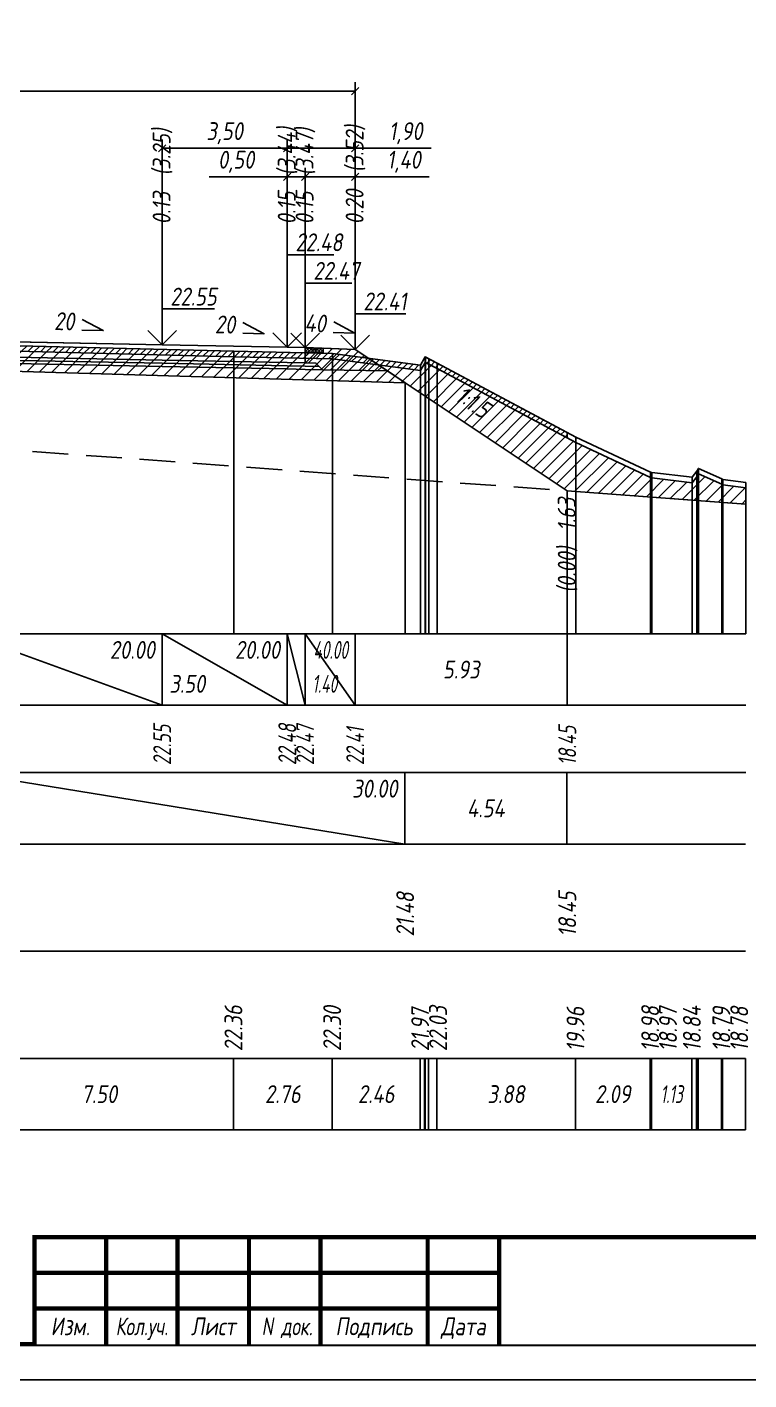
# Model space of a CAD drawing. Extents: x -717 to 1451, y -133302 to 233.
# Drawn here: x 198.9 to 299.9, y -106286.4 to -106097.1 of the extents above; entities that cross this region are included whole.
import ezdxf
from ezdxf.enums import TextEntityAlignment as Align

# ---------------------------------------------------------------- set-up
doc = ezdxf.new("R2010")
doc.units = 0
doc.linetypes.add('штриховая', pattern=[0.75, 0.5, -0.25])
for name, color, linetype in [('Зарамочное оформление', 7, 'Continuous'), ('Интерполированный поперечник', 2, 'Continuous'), ('Код_510', 7, 'Continuous'), ('Код_514', 1, 'Continuous'), ('Код_516', 1, 'Continuous'), ('Контур_0', 7, 'Continuous'), ('Контур_2521', 7, 'Continuous'), ('Контур_2564', 7, 'Continuous'), ('Контур_2660', 7, 'Continuous'), ('Контур_2665', 7, 'Continuous'), ('Контур_400', 7, 'Continuous'), ('Контур_508', 7, 'Continuous'), ('Контур_512', 7, 'Continuous'), ('Контур_513', 7, 'Continuous'), ('Контур_818', 7, 'Continuous'), ('Красный поперечник', 1, 'Continuous'), ('Объём_2501', 7, 'Continuous'), ('Объём_2564', 7, 'Continuous'), ('Объём_2650', 7, 'Continuous'), ('Объём_2660', 7, 'Continuous'), ('Объём_2661', 7, 'Continuous'), ('Объём_2665', 7, 'Continuous'), ('Объём_2666', 7, 'Continuous'), ('Объём_2667', 7, 'Continuous'), ('Объём_2668', 7, 'Continuous'), ('Объём_2669', 7, 'Continuous'), ('Объём_2675', 7, 'Continuous'), ('Откосы', 7, 'Continuous'), ('Отметки покрытия', 7, 'Continuous'), ('Рабочие отметки', 7, 'Continuous'), ('Рабочие отметки доп.', 7, 'Continuous'), ('Таблица', 7, 'Continuous'), ('Уклоны проезжей части', 7, 'Continuous'), ('Черный поперечник', 3, 'Continuous')]:
    doc.layers.add(name, color=color, linetype=linetype)
for name, color, linetype, true_color in [('Контур_2540', 2, 'Continuous', 0xffff00), ('Контур_2560', 2, 'Continuous', 0xffff00), ('Контур_2561', 7, 'Continuous', 0xff8040), ('Контур_2562', 3, 'Continuous', 0x00ff00), ('Контур_2563', 7, 'Continuous', 0xff8000), ('Контур_2570', 7, 'Continuous', 0x80ff00), ('Контур_2736', 4, 'Continuous', 0x00ffff), ('Контур_2737', 4, 'Continuous', 0x00ffff), ('Контур_2738', 4, 'Continuous', 0x00ffff), ('Контур_2739', 4, 'Continuous', 0x00ffff), ('Контур_2741', 4, 'Continuous', 0x00ffff), ('Контур_2742', 4, 'Continuous', 0x00ffff), ('Контур_2743', 4, 'Continuous', 0x00ffff), ('Контур_2744', 7, 'Continuous', 0xa4ffff), ('Контур_2745', 7, 'Continuous', 0xa4ffff), ('Контур_2747', 4, 'Continuous', 0x00ffff), ('Контур_2748', 4, 'Continuous', 0x00ffff), ('Контур_2749', 4, 'Continuous', 0x00ffff), ('Контур_2750', 4, 'Continuous', 0x00ffff), ('Контур_2751', 4, 'Continuous', 0x00ffff), ('Контур_2752', 4, 'Continuous', 0x00ffff), ('Контур_402', 7, 'Continuous', 0xff6464), ('Контур_703', 4, 'Continuous', 0x00ffff), ('Контур_705', 4, 'Continuous', 0x00ffff), ('Контур_707', 4, 'Continuous', 0x00ffff), ('Контур_720', 131, 'Continuous', 0xaaffff), ('Объём_2500', 7, 'Continuous', 0xc0c0c0), ('Объём_2520', 7, 'Continuous', 0x80ffff), ('Объём_2540', 2, 'Continuous', 0xffff00), ('Объём_2560', 2, 'Continuous', 0xffff00), ('Объём_2561', 7, 'Continuous', 0xff8040), ('Объём_2562', 3, 'Continuous', 0x00ff00), ('Объём_2563', 7, 'Continuous', 0xff8000), ('Объём_2570', 7, 'Continuous', 0x80ff00), ('Объём_2580', 3, 'Continuous', 0x00ff00), ('Объём_2600', 7, 'Continuous', 0x808000)]:
    doc.layers.add(name, color=color, linetype=linetype, true_color=true_color)
doc.styles.get("Standard").update_dxf_attribs({"font": 'txt', "height": 2.5})
doc.styles.add('М', font='romand.shx', dxfattribs={"width": 0.8, "oblique": 10, "height": 2.5})
doc.dimstyles.new('ISO-25', dxfattribs={"dimtxt": 2.5, "dimasz": 2.5, "dimexe": 1.25, "dimexo": 0.625, "dimtad": 1, "dimtxsty": 'Standard', "dimcen": 2.5, "dimadec": 0, "dimazin": 0, "dimtfac": 1, "dimtmove": 0, "dimatfit": 3, "dimfxl": 1, "dimarcsym": 0})

# ---------------------------------------------------------------- blocks, each defined once
blk = doc.blocks.new('_Oblique')
at = {"color": 0, "linetype": 'ByBlock', "lineweight": -2}
blk.add_line((-0.5, -0.5), (0.5, 0.5), dxfattribs=at)
blk = doc.blocks.new('*D2162')
at = {"color": 0, "lineweight": -2, "transparency": 16777216}
for p, q in [((237.8, -106141.37), (237.8, -106116.8)), ((244.8, -106141.65), (244.8, -106116.8)), ((237.8, -106118.05), (244.8, -106118.05)), ((244.8, -106118.05), (255.16, -106118.05))]:
    blk.add_line(p, q, dxfattribs=at)
at = {"layer": 'Defpoints', "color": 0, "transparency": 16777216}
for p in [(244.8, -106118.05), (237.8, -106142), (244.8, -106142.28)]:
    blk.add_point(p, dxfattribs=at)
at = {"color": 0, "lineweight": -2, "transparency": 16777216, "rotation": 180}
blk.add_blockref('_Oblique', (237.8, -106118.05), dxfattribs=at)
at = {"color": 0, "lineweight": -2, "transparency": 16777216}
blk.add_blockref('_Oblique', (244.8, -106118.05), dxfattribs=at)
at = {"color": 0, "transparency": 16777216, "insert": (251.62, -106115.94), "char_height": 2.5, "width": 8.75, "attachment_point": 5, "style": 'М'}
blk.add_mtext('1,40', dxfattribs=at)
blk = doc.blocks.new('*D2164')
at = {"color": 0, "lineweight": -2, "transparency": 16777216}
for p, q in [((235.3, -106141.32), (235.3, -106116.8)), ((237.8, -106141.37), (237.8, -106116.8)), ((235.3, -106118.05), (224.4, -106118.05)), ((237.8, -106118.05), (235.3, -106118.05))]:
    blk.add_line(p, q, dxfattribs=at)
at = {"layer": 'Defpoints', "color": 0, "transparency": 16777216}
for p in [(237.8, -106118.05), (235.3, -106141.95), (237.8, -106142)]:
    blk.add_point(p, dxfattribs=at)
at = {"color": 0, "lineweight": -2, "transparency": 16777216, "rotation": 180}
blk.add_blockref('_Oblique', (235.3, -106118.05), dxfattribs=at)
at = {"color": 0, "lineweight": -2, "transparency": 16777216}
blk.add_blockref('_Oblique', (237.8, -106118.05), dxfattribs=at)
at = {"color": 0, "transparency": 16777216, "insert": (228.16, -106115.94), "char_height": 2.5, "width": 9.1667, "attachment_point": 5, "style": 'М'}
blk.add_mtext('0,50', dxfattribs=at)
blk = doc.blocks.new('*D2166')
at = {"color": 0, "lineweight": -2, "transparency": 16777216}
for p, q in [((217.8, -106140.97), (217.8, -106112.8)), ((235.3, -106141.32), (235.3, -106112.8)), ((235.3, -106114.05), (217.8, -106114.05))]:
    blk.add_line(p, q, dxfattribs=at)
at = {"layer": 'Defpoints', "color": 0, "transparency": 16777216}
for p in [(217.8, -106114.05), (217.8, -106141.6), (235.3, -106141.95)]:
    blk.add_point(p, dxfattribs=at)
at = {"color": 0, "lineweight": -2, "transparency": 16777216, "rotation": 180}
blk.add_blockref('_Oblique', (217.8, -106114.05), dxfattribs=at)
at = {"color": 0, "lineweight": -2, "transparency": 16777216}
blk.add_blockref('_Oblique', (235.3, -106114.05), dxfattribs=at)
at = {"color": 0, "transparency": 16777216, "insert": (226.55, -106111.94), "char_height": 2.5, "width": 9.5833, "attachment_point": 5, "style": 'М'}
blk.add_mtext('3,50', dxfattribs=at)
blk = doc.blocks.new('*D2167')
at = {"color": 0, "lineweight": -2, "transparency": 16777216}
for p, q in [((235.3, -106141.32), (235.3, -106112.8)), ((244.8, -106141.65), (244.8, -106112.8)), ((235.3, -106114.05), (244.8, -106114.05)), ((244.8, -106114.05), (255.43, -106114.05))]:
    blk.add_line(p, q, dxfattribs=at)
at = {"layer": 'Defpoints', "color": 0, "transparency": 16777216}
for p in [(235.3, -106114.05), (235.3, -106141.95), (244.8, -106142.28)]:
    blk.add_point(p, dxfattribs=at)
at = {"color": 0, "lineweight": -2, "transparency": 16777216, "rotation": 180}
blk.add_blockref('_Oblique', (235.3, -106114.05), dxfattribs=at)
at = {"color": 0, "lineweight": -2, "transparency": 16777216}
blk.add_blockref('_Oblique', (244.8, -106114.05), dxfattribs=at)
at = {"color": 0, "transparency": 16777216, "insert": (251.89, -106111.94), "char_height": 2.5, "width": 8.75, "attachment_point": 5, "style": 'М'}
blk.add_mtext('1,90', dxfattribs=at)
blk = doc.blocks.new('*D2169')
at = {"color": 0, "lineweight": -2, "transparency": 16777216}
for p, q in [((135.8, -106141.65), (135.8, -106104.8)), ((244.8, -106141.65), (244.8, -106104.8)), ((135.8, -106106.05), (244.8, -106106.05))]:
    blk.add_line(p, q, dxfattribs=at)
at = {"layer": 'Defpoints', "color": 0, "transparency": 16777216}
for p in [(244.8, -106106.05), (135.8, -106142.28), (244.8, -106142.28)]:
    blk.add_point(p, dxfattribs=at)
at = {"color": 0, "lineweight": -2, "transparency": 16777216, "rotation": 180}
blk.add_blockref('_Oblique', (135.8, -106106.05), dxfattribs=at)
at = {"color": 0, "lineweight": -2, "transparency": 16777216}
blk.add_blockref('_Oblique', (244.8, -106106.05), dxfattribs=at)
at = {"color": 0, "transparency": 16777216, "insert": (190.3, -106103.94), "char_height": 2.5, "width": 11.25, "attachment_point": 5, "style": 'М'}
blk.add_mtext('21,80', dxfattribs=at)
blk = doc.blocks.new('Штамп')
at = {"linetype": 'Continuous'}
blk.add_wipeout([(199.95, -411.25), (384.95, -411.25), (384.95, -426.25), (199.95, -426.25)], dxfattribs=at).dxf.layer = 'Зарамочное оформление'
at = {"layer": 'Зарамочное оформление', "linetype": 'Continuous', "lineweight": -3, "const_width": 0.6, "flags": 128}
for points in [[(199.95, -426.25), (199.95, -411.25), (384.95, -411.25)], [(209.95, -411.25), (209.95, -426.25)], [(219.95, -411.25), (219.95, -426.25)], [(229.95, -411.25), (229.95, -426.25)], [(239.95, -411.25), (239.95, -426.25)], [(254.95, -411.25), (254.95, -426.25)], [(264.95, -411.25), (264.95, -426.25)], [(374.95, -411.25), (374.95, -426.25)], [(199.95, -416.25), (264.95, -416.25)], [(374.95, -418.25), (384.95, -418.25)], [(199.95, -421.25), (264.95, -421.25)]]:
    blk.add_lwpolyline(points, dxfattribs=at)
at = {"linetype": 'Continuous', "insert": (319.95, -419.17), "char_height": 5, "width": 110, "attachment_point": 5, "style": 'М'}
blk.add_mtext('{\\Q10;\\W0.8;43/23-Р-ЗП2-1}', dxfattribs=at)
at = {"layer": 'Зарамочное оформление', "linetype": 'Continuous', "style": 'М', "oblique": 10}
for s, width, p in [('Лист', 0.8, (379.95, -414.66)), ('Изм.', 0.8, (204.95, -423.75)), ('Кол.уч.', 0.7, (214.95, -423.75)), ('Лист', 0.8, (224.95, -423.75)), ('N док.', 0.7, (235.28, -423.75)), ('Подпись', 0.8, (247.45, -423.75)), ('Дата', 0.8, (259.95, -423.75))]:
    blk.add_text(s, height=2.5, dxfattribs=dict(at, width=width)).set_placement(p, align=Align.MIDDLE_CENTER)
blk = doc.blocks.new('шифр')
blk.add_blockref('Штамп', (0, -105915))

msp = doc.modelspace()

# ---------------------------------------------------------------- hatches: boundary and pattern name
h = msp.add_hatch()
h.set_pattern_fill('ANSI37', color=256, scale=0.1)
h.set_pattern_definition([(45, (239.05475, -106142.18695), (-0.22451, 0.22451), []), (135, (239.05475, -106142.18695), (-0.22451, -0.22451), [])])
h.paths.add_polyline_path([(237.805, -106141.937), (237.805, -106142.69), (240.31, -106142.69), (240.305, -106142.037), (239.055, -106142.187)])
at = {"layer": 'Объём_2563'}
h = msp.add_hatch(dxfattribs=at)
h.set_pattern_fill('ANSI31', color=256, scale=0.3)
h.paths.add_polyline_path([(239.305, -106144.117), (240.223, -106145.035), (249.305, -106145.217), (244.805, -106142.217), (240.305, -106142.037), (240.305, -106142.69), (237.805, -106142.69), (237.805, -106144.087)])
at = {"layer": 'Объём_2570'}
h = msp.add_hatch(dxfattribs=at)
h.set_pattern_fill('ANSI31', color=256, scale=0.2)
h.paths.add_polyline_path([(274.479, -106154.584), (256.263, -106144.866), (254.577, -106144.008), (253.955, -106145.152), (241.644, -106143.53), (227.827, -106143.215), (190.305, -106142.262), (190.305, -106141.512), (227.827, -106142.465), (241.644, -106142.78), (253.955, -106144.402), (254.577, -106143.258), (256.263, -106144.116), (274.479, -106153.834)])
at = {"layer": 'Объём_2600'}
h = msp.add_hatch(dxfattribs=at)
h.set_pattern_fill('ANSI31', color=6, scale=0.4)
h.paths.add_polyline_path([(227.827, -106143.215), (241.644, -106143.53), (253.955, -106145.152), (254.577, -106144.008), (256.263, -106144.866), (275.677, -106155.223), (286.128, -106160.127), (286.3, -106160.158), (291.968, -106160.847), (292.6, -106160.006), (292.836, -106159.605), (296.095, -106161.064), (296.246, -106161.144), (299.479, -106161.563), (299.479, -106163.848), (274.479, -106162), (251.802, -106146.882), (190.305, -106145.037), (190.305, -106142.262)])

# ---------------------------------------------------------------- linework, layer by layer
at = {"flags": 128}
msp.add_lwpolyline([(-30.054, -106286.421), (389.946, -106286.421), (389.946, -105989.421), (-30.054, -105989.421)], close=True, dxfattribs=at)
at = {"const_width": 0.6, "flags": 128}
msp.add_lwpolyline([(-10.054, -106281.421), (384.946, -106281.421), (384.946, -105994.421), (-10.054, -105994.421)], close=True, dxfattribs=at)
msp.add_lwpolyline([(237.805, -106141.937), (237.805, -106142.69), (240.31, -106142.69), (240.305, -106142.037), (239.055, -106142.187), (237.805, -106141.937)])
at = {"layer": 'Код_510'}
for p, q in [((227.773, -106251.421), (227.773, -106241.421)), ((241.589, -106251.421), (241.589, -106241.421)), ((253.9, -106251.421), (253.9, -106241.421)), ((254.522, -106251.421), (254.522, -106241.421)), ((254.533, -106251.421), (254.533, -106241.421)), ((254.586, -106251.421), (254.586, -106241.421)), ((255.045, -106251.421), (255.045, -106241.421)), ((256.209, -106251.421), (256.209, -106241.421)), ((275.623, -106251.421), (275.623, -106241.421)), ((286.074, -106251.421), (286.074, -106241.421)), ((286.245, -106251.421), (286.245, -106241.421)), ((291.914, -106251.421), (291.914, -106241.421)), ((292.546, -106251.421), (292.546, -106241.421)), ((292.782, -106251.421), (292.782, -106241.421)), ((296.041, -106251.421), (296.041, -106241.421)), ((296.192, -106251.421), (296.192, -106241.421)), ((299.425, -106251.421), (299.425, -106241.421))]:
    msp.add_line(p, q, dxfattribs=at)
at = {"layer": 'Код_514'}
for p, q in [((190.305, -106182), (217.805, -106192)), ((217.805, -106192), (217.805, -106182)), ((217.805, -106182), (235.305, -106192)), ((235.305, -106192), (235.305, -106182)), ((235.305, -106182), (237.805, -106192)), ((237.805, -106192), (237.805, -106182)), ((237.805, -106182), (244.805, -106192)), ((244.805, -106192), (244.805, -106182)), ((274.479, -106192), (274.479, -106182))]:
    msp.add_line(p, q, dxfattribs=at)
at = {"layer": 'Код_516'}
for p, q in [((190.25, -106201.421), (251.748, -106211.421)), ((251.748, -106211.421), (251.748, -106201.421)), ((274.425, -106211.421), (274.425, -106201.421))]:
    msp.add_line(p, q, dxfattribs=at)
at = {"layer": 'Контур_0', "flags": 128}
for points in [[(190.305, -106140.987), (217.805, -106141.537), (235.305, -106141.887), (235.305, -106141.887), (235.305, -106141.887), (235.305, -106141.887), (235.305, -106141.887), (235.305, -106141.887), (237.805, -106141.937), (237.805, -106144.087), (235.305, -106144.037), (235.305, -106144.037), (235.305, -106144.037), (235.305, -106144.037), (235.305, -106144.037), (235.305, -106144.037), (217.805, -106143.687), (190.305, -106143.137), (190.305, -106140.987)], [(190.305, -106143.137), (217.805, -106143.687), (235.305, -106144.037), (235.305, -106144.037), (235.305, -106144.037), (235.305, -106144.037), (235.305, -106144.037), (235.305, -106144.037), (237.805, -106144.087), (239.305, -106144.117), (240.223, -106145.035), (237.805, -106144.987), (235.305, -106144.937), (235.305, -106144.937), (235.305, -106144.937), (235.305, -106144.937), (235.305, -106144.937), (235.305, -106144.937), (217.805, -106144.587), (190.305, -106144.037), (190.305, -106143.137)], [(244.805, -106142.217), (244.805, -106142.217)], [(244.805, -106142.217), (274.479, -106162), (274.479, -106162), (274.479, -106162), (274.479, -106162), (274.479, -106162), (274.479, -106162), (274.479, -106162), (274.479, -106162), (274.479, -106162), (274.479, -106162), (274.479, -106162), (274.479, -106162), (274.479, -106162), (274.479, -106162), (274.479, -106162)], [(244.805, -106142.217), (274.479, -106162), (274.479, -106162), (274.479, -106162), (274.479, -106162), (274.479, -106162), (274.479, -106162), (274.479, -106162), (274.479, -106162), (274.479, -106162), (274.479, -106162), (274.479, -106162), (274.479, -106162), (274.479, -106162), (274.479, -106162), (274.479, -106162), (274.479, -106162), (274.479, -106162), (274.479, -106162), (274.479, -106162), (274.479, -106162), (274.479, -106162), (274.479, -106162), (274.479, -106162), (274.479, -106162), (274.479, -106162), (274.479, -106162), (274.479, -106162), (274.479, -106162), (274.479, -106162)], [(237.805, -106144.087), (239.305, -106144.117), (240.223, -106145.035), (249.305, -106145.217)]]:
    msp.add_lwpolyline(points, dxfattribs=at)
at = {"layer": 'Контур_2521', "color": 250, "flags": 128}
msp.add_lwpolyline([(190.305, -106143.587), (217.805, -106144.137), (235.305, -106144.487), (235.305, -106144.487), (235.305, -106144.487), (235.305, -106144.487), (235.305, -106144.487), (235.305, -106144.487), (237.805, -106144.537), (239.764, -106144.576)], dxfattribs=at)
at = {"layer": 'Контур_2540', "flags": 128}
msp.add_lwpolyline([(190.305, -106145.037), (251.802, -106146.882), (249.305, -106145.217), (240.223, -106145.035), (237.805, -106144.987), (235.305, -106144.937), (217.805, -106144.587), (190.305, -106144.037), (190.305, -106145.037)], dxfattribs=at)
at = {"layer": 'Контур_2560', "flags": 128}
msp.add_lwpolyline([(237.805, -106141.937), (244.805, -106142.217), (244.805, -106142.217), (244.805, -106142.217)], dxfattribs=at)
at = {"layer": 'Контур_2561', "flags": 128}
msp.add_lwpolyline([(237.805, -106141.937), (237.805, -106141.937), (244.805, -106142.217), (244.805, -106142.217), (237.805, -106141.937)], dxfattribs=at)
at = {"layer": 'Контур_2562', "flags": 128}
msp.add_lwpolyline([(244.805, -106142.217), (244.805, -106142.217), (244.805, -106142.217), (244.805, -106142.217), (244.805, -106142.217)], dxfattribs=at)
at = {"layer": 'Контур_2563', "flags": 128}
msp.add_lwpolyline([(239.305, -106144.117), (240.223, -106145.035), (249.305, -106145.217), (244.805, -106142.217), (237.805, -106141.937), (237.805, -106144.087), (239.305, -106144.117)], dxfattribs=at)
at = {"layer": 'Контур_2564', "flags": 128}
msp.add_lwpolyline([(237.805, -106141.937), (244.805, -106142.217)], dxfattribs=at)
at = {"layer": 'Контур_2570', "flags": 128}
msp.add_lwpolyline([(190.305, -106142.262), (227.827, -106143.215), (241.644, -106143.53), (253.955, -106145.152), (254.577, -106144.008), (254.588, -106144.009), (254.64, -106144.036), (255.099, -106144.269), (256.263, -106144.866), (275.677, -106155.223), (286.128, -106160.127), (286.3, -106160.158), (291.968, -106160.847), (292.6, -106160.006), (292.836, -106159.605), (296.095, -106161.064), (296.246, -106161.144), (299.479, -106161.563)], dxfattribs=at)
at = {"layer": 'Контур_2660', "flags": 128}
msp.add_lwpolyline([(190.305, -106145.037), (251.802, -106146.882)], dxfattribs=at)
at = {"layer": 'Контур_2665', "flags": 128}
msp.add_lwpolyline([(244.805, -106142.217), (244.805, -106142.217)], dxfattribs=at)
at = {"layer": 'Контур_2736', "flags": 128}
msp.add_lwpolyline([(244.805, -106142.217), (274.479, -106162)], dxfattribs=at)
at = {"layer": 'Контур_2737', "flags": 128}
msp.add_lwpolyline([(274.479, -106162), (274.479, -106162)], dxfattribs=at)
at = {"layer": 'Контур_2738', "flags": 128}
msp.add_lwpolyline([(274.479, -106162), (274.479, -106162)], dxfattribs=at)
at = {"layer": 'Контур_2739', "flags": 128}
msp.add_lwpolyline([(274.479, -106162), (274.479, -106162)], dxfattribs=at)
at = {"layer": 'Контур_2741', "flags": 128}
msp.add_lwpolyline([(274.479, -106162), (274.479, -106162)], dxfattribs=at)
at = {"layer": 'Контур_2742', "flags": 128}
msp.add_lwpolyline([(274.479, -106162), (274.479, -106162)], dxfattribs=at)
at = {"layer": 'Контур_2743', "flags": 128}
msp.add_lwpolyline([(274.479, -106162), (274.479, -106162)], dxfattribs=at)
at = {"layer": 'Контур_2744', "flags": 128}
msp.add_lwpolyline([(274.479, -106162), (274.479, -106162)], dxfattribs=at)
msp.add_lwpolyline([(274.479, -106162), (274.479, -106162)], dxfattribs=at)
msp.add_lwpolyline([(274.479, -106162), (274.479, -106162)], dxfattribs=at)
msp.add_lwpolyline([(274.479, -106162), (274.479, -106162)], dxfattribs=at)
msp.add_lwpolyline([(274.479, -106162), (274.479, -106162)], dxfattribs=at)
msp.add_lwpolyline([(274.479, -106162), (274.479, -106162)], dxfattribs=at)
at = {"layer": 'Контур_2745', "flags": 128}
msp.add_lwpolyline([(274.479, -106162), (274.479, -106162)], dxfattribs=at)
msp.add_lwpolyline([(274.479, -106162), (274.479, -106162)], dxfattribs=at)
msp.add_lwpolyline([(274.479, -106162), (274.479, -106162)], dxfattribs=at)
msp.add_lwpolyline([(274.479, -106162), (274.479, -106162)], dxfattribs=at)
msp.add_lwpolyline([(274.479, -106162), (274.479, -106162)], dxfattribs=at)
msp.add_lwpolyline([(274.479, -106162), (274.479, -106162)], dxfattribs=at)
at = {"layer": 'Контур_2747', "flags": 128}
msp.add_lwpolyline([(274.479, -106162), (274.479, -106162)], dxfattribs=at)
at = {"layer": 'Контур_2748', "flags": 128}
msp.add_lwpolyline([(274.479, -106162), (274.479, -106162)], dxfattribs=at)
at = {"layer": 'Контур_2749', "flags": 128}
msp.add_lwpolyline([(274.479, -106162), (274.479, -106162)], dxfattribs=at)
at = {"layer": 'Контур_2750', "flags": 128}
msp.add_lwpolyline([(274.479, -106162), (274.479, -106162)], dxfattribs=at)
at = {"layer": 'Контур_2751', "flags": 128}
msp.add_lwpolyline([(274.479, -106162), (274.479, -106162)], dxfattribs=at)
at = {"layer": 'Контур_2752', "flags": 128}
msp.add_lwpolyline([(274.479, -106162), (274.479, -106162)], dxfattribs=at)
at = {"layer": 'Контур_400', "flags": 128}
msp.add_lwpolyline([(190.305, -106140.987), (217.805, -106141.537), (235.305, -106141.887), (235.305, -106141.887), (235.305, -106141.887), (235.305, -106141.887), (235.305, -106141.887), (235.305, -106141.887), (237.805, -106141.937)], dxfattribs=at)
at = {"layer": 'Контур_402', "flags": 128}
msp.add_lwpolyline([(128.807, -106146.882), (190.305, -106145.037), (251.802, -106146.882)], dxfattribs=at)
at = {"layer": 'Контур_508', "flags": 128}
msp.add_lwpolyline([(105, -106149.47), (111.213, -106153.611), (111.213, -106154.813), (114.963, -106157.313), (118.713, -106154.813), (118.713, -106153.611), (128.807, -106146.882), (190.305, -106145.037), (251.802, -106146.882), (274.479, -106162)], dxfattribs=at)
at = {"layer": 'Контур_512', "flags": 128}
msp.add_lwpolyline([(105, -106149.47), (111.213, -106153.611), (111.213, -106154.813), (114.963, -106157.313), (118.713, -106154.813), (118.713, -106153.611), (128.807, -106146.882), (190.305, -106145.037), (251.802, -106146.882), (274.479, -106162)], dxfattribs=at)
at = {"layer": 'Контур_513', "flags": 128}
msp.add_lwpolyline([(105, -106149.47), (111.213, -106153.611), (111.213, -106154.813), (114.963, -106157.313), (118.713, -106154.813), (118.713, -106153.611), (128.807, -106146.882), (190.305, -106145.037), (251.802, -106146.882), (274.479, -106162)], dxfattribs=at)
at = {"layer": 'Контур_703', "flags": 128}
for points in [[(244.805, -106142.217), (274.479, -106162)], [(274.479, -106162), (274.479, -106162)]]:
    msp.add_lwpolyline(points, dxfattribs=at)
at = {"layer": 'Контур_705', "flags": 128}
msp.add_lwpolyline([(274.479, -106162), (274.479, -106162)], dxfattribs=at)
at = {"layer": 'Контур_707', "flags": 128}
msp.add_lwpolyline([(274.479, -106162), (274.479, -106162)], dxfattribs=at)
at = {"layer": 'Контур_720', "flags": 128}
msp.add_lwpolyline([(274.479, -106162), (274.479, -106162)], dxfattribs=at)
at = {"layer": 'Контур_818', "flags": 128}
msp.add_lwpolyline([(190.305, -106142.262), (227.827, -106143.215), (241.644, -106143.53), (253.955, -106145.152), (254.577, -106144.008), (254.588, -106144.009), (254.64, -106144.036), (255.099, -106144.269), (256.263, -106144.866), (274.479, -106154.584)], dxfattribs=at)
at = {"layer": 'Красный поперечник'}
for p, q in [((190.305, -106140.987), (217.805, -106141.537)), ((217.805, -106141.537), (235.305, -106141.887)), ((235.305, -106141.887), (237.805, -106141.937)), ((237.805, -106141.937), (244.805, -106142.217)), ((244.805, -106142.217), (274.479, -106162)), ((251.802, -106146.882), (251.802, -106182)), ((274.479, -106162), (274.479, -106182))]:
    msp.add_line(p, q, dxfattribs=at)
at = {"layer": 'Объём_2500', "flags": 128}
msp.add_lwpolyline([(190.305, -106140.987), (217.805, -106141.537), (235.305, -106141.887), (235.305, -106141.887), (235.305, -106141.887), (235.305, -106141.887), (235.305, -106141.887), (235.305, -106141.887), (237.805, -106141.937), (237.805, -106144.087), (235.305, -106144.037), (235.305, -106144.037), (235.305, -106144.037), (235.305, -106144.037), (235.305, -106144.037), (235.305, -106144.037), (217.805, -106143.687), (190.305, -106143.137), (190.305, -106140.987)], dxfattribs=at)
at = {"layer": 'Объём_2501', "flags": 128}
msp.add_lwpolyline([(190.305, -106140.987), (217.805, -106141.537), (235.305, -106141.887), (235.305, -106141.887), (235.305, -106141.887), (235.305, -106141.887), (235.305, -106141.887), (235.305, -106141.887), (237.805, -106141.937)], dxfattribs=at)
at = {"layer": 'Объём_2520', "color": 250, "flags": 128}
msp.add_lwpolyline([(190.305, -106143.137), (217.805, -106143.687), (235.305, -106144.037), (235.305, -106144.037), (235.305, -106144.037), (235.305, -106144.037), (235.305, -106144.037), (235.305, -106144.037), (237.805, -106144.087), (239.305, -106144.117), (240.223, -106145.035), (237.805, -106144.987), (235.305, -106144.937), (235.305, -106144.937), (235.305, -106144.937), (235.305, -106144.937), (235.305, -106144.937), (235.305, -106144.937), (217.805, -106144.587), (190.305, -106144.037), (190.305, -106143.137)], dxfattribs=at)
at = {"layer": 'Объём_2540', "flags": 128}
msp.add_lwpolyline([(190.305, -106145.037), (251.802, -106146.882), (249.305, -106145.217), (240.223, -106145.035), (237.805, -106144.987), (235.305, -106144.937), (217.805, -106144.587), (190.305, -106144.037), (190.305, -106145.037)], dxfattribs=at)
at = {"layer": 'Объём_2560', "flags": 128}
msp.add_lwpolyline([(237.805, -106141.937), (244.805, -106142.217), (244.805, -106142.217), (244.805, -106142.217)], dxfattribs=at)
at = {"layer": 'Объём_2561', "flags": 128}
msp.add_lwpolyline([(237.805, -106141.937), (237.805, -106141.937), (244.805, -106142.217), (244.805, -106142.217), (237.805, -106141.937)], dxfattribs=at)
at = {"layer": 'Объём_2562', "flags": 128}
msp.add_lwpolyline([(244.805, -106142.217), (244.805, -106142.217), (244.805, -106142.217), (244.805, -106142.217), (244.805, -106142.217)], dxfattribs=at)
at = {"layer": 'Объём_2563', "color": 250, "flags": 128}
msp.add_lwpolyline([(239.305, -106144.117), (240.223, -106145.035), (249.305, -106145.217), (244.805, -106142.217), (240.305, -106142.037), (240.305, -106142.69), (237.805, -106142.69), (237.805, -106144.087), (239.305, -106144.117)], dxfattribs=at)
at = {"layer": 'Объём_2564', "flags": 128}
msp.add_lwpolyline([(237.805, -106141.937), (244.805, -106142.217)], dxfattribs=at)
at = {"layer": 'Объём_2570', "flags": 128}
msp.add_lwpolyline([(274.479, -106154.584), (256.263, -106144.866), (254.577, -106144.008), (253.955, -106145.152), (241.644, -106143.53), (227.827, -106143.215), (190.305, -106142.262), (190.305, -106141.512), (227.827, -106142.465), (241.644, -106142.78), (253.955, -106144.402), (254.577, -106143.258), (256.263, -106144.116), (274.479, -106153.834), (274.479, -106154.584), (274.479, -106154.584)], dxfattribs=at)
at = {"layer": 'Объём_2580', "flags": 128}
msp.add_lwpolyline([(244.805, -106142.217), (244.805, -106142.217)], dxfattribs=at)
at = {"layer": 'Объём_2650', "color": 6, "flags": 128}
msp.add_lwpolyline([(227.827, -106143.215), (241.644, -106143.53), (253.955, -106145.152), (254.577, -106144.008), (256.263, -106144.866), (275.677, -106155.223), (286.128, -106160.127), (286.3, -106160.158), (291.968, -106160.847), (292.6, -106160.006), (292.836, -106159.605), (296.095, -106161.064), (296.246, -106161.144), (299.479, -106161.563), (299.479, -106161.563), (299.479, -106163.848), (274.479, -106162), (251.802, -106146.882), (190.305, -106145.037), (190.305, -106142.262), (227.827, -106143.215), (227.827, -106143.215)], dxfattribs=at)
at = {"layer": 'Объём_2660', "flags": 128}
msp.add_lwpolyline([(190.305, -106145.037), (251.802, -106146.882)], dxfattribs=at)
at = {"layer": 'Объём_2661', "flags": 128}
msp.add_lwpolyline([(244.805, -106142.217), (274.479, -106162)], dxfattribs=at)
at = {"layer": 'Объём_2665', "flags": 128}
msp.add_lwpolyline([(244.805, -106142.217), (244.805, -106142.217)], dxfattribs=at)
at = {"layer": 'Объём_2666', "flags": 128}
msp.add_lwpolyline([(244.805, -106142.217), (274.479, -106162)], dxfattribs=at)
at = {"layer": 'Объём_2667', "flags": 128}
msp.add_lwpolyline([(274.479, -106162), (274.479, -106162)], dxfattribs=at)
msp.add_lwpolyline([(274.479, -106162), (274.479, -106162)], dxfattribs=at)
at = {"layer": 'Объём_2668', "flags": 128}
msp.add_lwpolyline([(274.479, -106162), (274.479, -106162)], dxfattribs=at)
msp.add_lwpolyline([(274.479, -106162), (274.479, -106162)], dxfattribs=at)
at = {"layer": 'Объём_2669', "flags": 128}
msp.add_lwpolyline([(274.479, -106162), (274.479, -106162)], dxfattribs=at)
msp.add_lwpolyline([(274.479, -106162), (274.479, -106162)], dxfattribs=at)
at = {"layer": 'Объём_2675', "flags": 128}
msp.add_lwpolyline([(274.479, -106162), (274.479, -106162)], dxfattribs=at)
msp.add_lwpolyline([(274.479, -106162), (274.479, -106162)], dxfattribs=at)
msp.add_lwpolyline([(274.479, -106162), (274.479, -106162)], dxfattribs=at)
msp.add_lwpolyline([(274.479, -106162), (274.479, -106162)], dxfattribs=at)
msp.add_lwpolyline([(274.479, -106162), (274.479, -106162)], dxfattribs=at)
msp.add_lwpolyline([(274.479, -106162), (274.479, -106162)], dxfattribs=at)
msp.add_lwpolyline([(274.479, -106162), (274.479, -106162)], dxfattribs=at)
msp.add_lwpolyline([(274.479, -106162), (274.479, -106162)], dxfattribs=at)
msp.add_lwpolyline([(274.479, -106162), (274.479, -106162)], dxfattribs=at)
msp.add_lwpolyline([(274.479, -106162), (274.479, -106162)], dxfattribs=at)
msp.add_lwpolyline([(274.479, -106162), (274.479, -106162)], dxfattribs=at)
msp.add_lwpolyline([(274.479, -106162), (274.479, -106162)], dxfattribs=at)
at = {"layer": 'Откосы', "color": 1, "flags": 128}
for points in [[(206.568, -106139.495), (209.567, -106139.555), (206.598, -106137.995)], [(229.068, -106139.945), (232.067, -106140.005), (229.098, -106138.445)], [(241.742, -106139.818), (244.739, -106139.938), (241.802, -106138.319)]]:
    msp.add_lwpolyline(points, dxfattribs=at)
at = {"layer": 'Отметки покрытия', "color": 1}
for p, q in [((235.305, -106141.887), (235.305, -106128.937)), ((235.305, -106128.937), (241.805, -106128.937)), ((237.805, -106141.937), (237.805, -106132.937)), ((237.805, -106132.937), (244.355, -106132.937)), ((217.805, -106141.537), (217.805, -106136.537)), ((217.805, -106136.537), (225.105, -106136.537)), ((244.805, -106142.217), (244.805, -106137.217)), ((244.805, -106137.217), (251.905, -106137.217)), ((217.805, -106141.537), (215.805, -106139.537)), ((217.805, -106141.537), (219.805, -106139.537)), ((235.305, -106141.887), (233.305, -106139.887)), ((235.305, -106141.887), (237.305, -106139.887)), ((237.805, -106141.937), (235.805, -106139.937)), ((237.805, -106141.937), (239.805, -106139.937)), ((244.805, -106142.217), (242.805, -106140.217)), ((244.805, -106142.217), (246.805, -106140.217))]:
    msp.add_line(p, q, dxfattribs=at)
at = {"layer": 'Таблица'}
for p, q in [((80, -106182), (299.479, -106182)), ((80, -106192), (299.479, -106192)), ((80, -106201.421), (299.479, -106201.421)), ((79.946, -106211.421), (299.425, -106211.421)), ((79.946, -106226.421), (299.425, -106226.421)), ((79.946, -106241.421), (299.425, -106241.421)), ((79.946, -106251.421), (299.425, -106251.421))]:
    msp.add_line(p, q, dxfattribs=at)
at = {"layer": 'Черный поперечник', "color": 7}
for p, q in [((227.827, -106142.465), (227.827, -106182)), ((241.644, -106142.78), (241.644, -106182)), ((254.577, -106143.258), (254.577, -106182)), ((254.588, -106143.259), (254.588, -106182)), ((254.64, -106143.286), (254.64, -106182)), ((255.099, -106143.519), (255.099, -106182)), ((253.955, -106144.402), (253.955, -106182)), ((256.263, -106144.116), (256.263, -106182)), ((275.677, -106154.473), (275.677, -106182)), ((286.128, -106159.377), (286.128, -106182)), ((286.3, -106159.408), (286.3, -106182)), ((291.968, -106160.097), (291.968, -106182)), ((292.6, -106159.256), (292.6, -106182)), ((292.836, -106158.855), (292.836, -106182)), ((296.095, -106160.314), (296.095, -106182)), ((296.246, -106160.394), (296.246, -106182)), ((299.479, -106160.813), (299.479, -106182))]:
    msp.add_line(p, q, dxfattribs=at)
at = {"layer": 'Черный поперечник', "flags": 128}
msp.add_lwpolyline([(190.305, -106141.512), (227.827, -106142.465), (241.644, -106142.78), (253.955, -106144.402), (254.577, -106143.258), (254.588, -106143.259), (254.64, -106143.286), (255.099, -106143.519), (256.263, -106144.116), (275.677, -106154.473), (286.128, -106159.377), (286.3, -106159.408), (291.968, -106160.097), (292.6, -106159.256), (292.836, -106158.855), (296.095, -106160.314), (296.246, -106160.394), (299.479, -106160.813)], dxfattribs=at)

# ---------------------------------------------------------------- texts
at = {"layer": 'Код_510', "style": 'М', "oblique": 10, "width": 0.8}
for s, p in [('22.36', (227.773, -106240.421)), ('22.30', (241.589, -106240.421)), ('21.97', (253.9, -106240.421)), ('22.03', (256.4, -106240.421)), ('19.96', (275.623, -106240.421)), ('18.98', (286.074, -106240.421)), ('18.97', (288.574, -106240.421)), ('18.84', (291.914, -106240.421)), ('18.79', (296.041, -106240.421)), ('18.78', (298.541, -106240.421))]:
    msp.add_text(s, height=2.5, rotation=90, dxfattribs=at).set_placement(p, align=Align.MIDDLE_LEFT)
at = {"layer": 'Код_510', "style": 'М', "oblique": 10}
for s, width, p in [('7.50', 0.8, (209.012, -106246.421)), ('2.76', 0.8, (234.681, -106246.421)), ('2.46', 0.8, (247.745, -106246.421)), ('3.88', 0.8, (265.916, -106246.421)), ('2.09', 0.8, (280.848, -106246.421)), ('1.13', 0.6, (289.08, -106246.421))]:
    msp.add_text(s, height=2.5, dxfattribs=dict(at, width=width)).set_placement(p, align=Align.MIDDLE_CENTER)
at = {"layer": 'Код_514', "style": 'М', "oblique": 10}
for s, width, p in [('20.00', 0.8, (216.805, -106183)), ('20.00', 0.8, (234.305, -106183)), ('40.00', 0.6, (243.805, -106183))]:
    msp.add_text(s, height=2.5, dxfattribs=dict(at, width=width)).set_placement(p, align=Align.TOP_RIGHT)
at = {"layer": 'Код_514', "style": 'М', "oblique": 10, "width": 0.8}
msp.add_text('5.93', height=2.5, dxfattribs=at).set_placement((259.642, -106187), align=Align.MIDDLE_CENTER)
at = {"layer": 'Код_514', "style": 'М', "oblique": 10}
for s, width, p in [('3.50', 0.8, (218.805, -106191)), ('1.40', 0.6, (238.805, -106191))]:
    msp.add_text(s, height=2.5, dxfattribs=dict(at, width=width)).set_placement(p, align=Align.BOTTOM_LEFT)
at = {"layer": 'Код_514', "style": 'М', "oblique": 10, "width": 0.7}
for s, p in [('22.55', (217.805, -106200.382)), ('22.48', (235.305, -106200.382)), ('22.47', (237.805, -106200.382)), ('18.45', (274.479, -106200.382)), ('22.41', (244.805, -106200.382))]:
    msp.add_text(s, height=2.5, rotation=90, dxfattribs=at).set_placement(p, align=Align.MIDDLE_LEFT)
at = {"layer": 'Код_516', "style": 'М', "oblique": 10, "width": 0.8}
msp.add_text('30.00', height=2.5, dxfattribs=at).set_placement((250.748, -106202.421), align=Align.TOP_RIGHT)
msp.add_text('4.54', height=2.5, dxfattribs=at).set_placement((263.086, -106206.421), align=Align.MIDDLE_CENTER)
for s, p in [('21.48', (251.802, -106224.371)), ('18.45', (274.479, -106224.371))]:
    msp.add_text(s, height=2.5, rotation=90, dxfattribs=at).set_placement(p, align=Align.MIDDLE_LEFT)
at = {"layer": 'Отметки покрытия', "color": 1, "style": 'М', "oblique": 10, "width": 0.8}
for s, p in [('22.48', (236.446, -106129.206)), ('22.47', (238.946, -106133.206)), ('22.55', (218.946, -106136.806)), ('22.41', (245.946, -106137.486))]:
    msp.add_text(s, height=2.5, dxfattribs=at).set_placement(p, align=Align.BOTTOM_LEFT)
at = {"layer": 'Рабочие отметки', "color": 1, "style": 'М', "oblique": 10, "width": 0.8}
for s, p in [('0.13', (217.727, -106124.687)), ('0.15', (235.227, -106124.687)), ('0.15', (237.727, -106124.687)), ('0.20', (244.727, -106124.687))]:
    msp.add_text(s, height=2.5, rotation=90, dxfattribs=at).set_placement(p, align=Align.MIDDLE_LEFT)
msp.add_text('1.63', height=2.5, rotation=90, dxfattribs=at).set_placement((274.401, -106162.931), align=Align.MIDDLE_RIGHT)
at = {"layer": 'Рабочие отметки доп.', "color": 1, "style": 'М', "oblique": 10, "width": 0.8}
for s, p in [('(3.25)', (217.727, -106117.837)), ('(3.44)', (235.227, -106117.837)), ('(3.47)', (237.727, -106117.837)), ('(3.52)', (244.727, -106117.387))]:
    msp.add_text(s, height=2.5, rotation=90, dxfattribs=at).set_placement(p, align=Align.MIDDLE_LEFT)
msp.add_text('(0.00)', height=2.5, rotation=90, dxfattribs=at).set_placement((274.401, -106169.781), align=Align.MIDDLE_RIGHT)
at = {"layer": 'Уклоны проезжей части', "color": 1, "style": 'М', "oblique": 10, "width": 0.8}
for s, rotation, p in [('20', 358.85423, (204.075, -106140.262)), ('20', 358.85423, (226.575, -106140.712)), ('40', 357.70938, (239.15, -106140.534)), ('1:1.5', 326.30994, (260.197, -106151.276))]:
    msp.add_text(s, height=2.5, rotation=rotation, dxfattribs=at).set_placement(p, align=Align.BOTTOM_CENTER)

# ---------------------------------------------------------------- dimensions: what is measured, and where the dimension line sits
at = {"color": 5}
dim = msp.add_linear_dim(base=(244.805, -106106.049), p1=(135.805, -106142.279), p2=(244.805, -106142.279), angle=180, dimstyle='ISO-25', override={"dimasz": 1, "dimlfac": 0.2, "dimzin": 0, "dimtxsty": 'М', "dimblk1": 'Oblique', "dimblk2": 'Oblique', "dimsah": 1}, dxfattribs=at)
dim.commit()
dim.dimension.update_dxf_attribs({"geometry": '*D2169', "text_midpoint": (190.305, -106103.936)})
dim = msp.add_linear_dim(base=(217.805, -106114.049), p1=(235.305, -106141.949), p2=(217.805, -106141.599), dimstyle='ISO-25', override={"dimasz": 1, "dimlfac": 0.2, "dimzin": 0, "dimtxsty": 'М', "dimblk1": 'Oblique', "dimblk2": 'Oblique', "dimsah": 1}, dxfattribs=at)
dim.commit()
dim.dimension.update_dxf_attribs({"geometry": '*D2166', "text_midpoint": (226.555, -106111.936)})
dim = msp.add_linear_dim(base=(235.305, -106114.049), p1=(244.805, -106142.279), p2=(235.305, -106141.949), dimstyle='ISO-25', override={"dimasz": 1, "dimlfac": 0.2, "dimzin": 0, "dimtxsty": 'М', "dimblk1": 'Oblique', "dimblk2": 'Oblique', "dimsah": 1}, dxfattribs=at)
dim.commit()
dim.dimension.update_dxf_attribs({"geometry": '*D2167', "text_midpoint": (251.891, -106114.049), "dimtype": 160})
for base, p1, p2, picture, middle in [((237.805, -106118.049), (235.305, -106141.949), (237.805, -106141.999), '*D2164', (228.158, -106118.049)), ((244.805, -106118.049), (237.805, -106141.999), (244.805, -106142.279), '*D2162', (251.616, -106118.049))]:
    dim = msp.add_linear_dim(base=base, p1=p1, p2=p2, angle=180, dimstyle='ISO-25', override={"dimasz": 1, "dimlfac": 0.2, "dimzin": 0, "dimtxsty": 'М', "dimblk1": 'Oblique', "dimblk2": 'Oblique', "dimsah": 1}, dxfattribs=at)
    dim.commit()
    dim.dimension.update_dxf_attribs({"geometry": picture, "text_midpoint": middle, "dimtype": 160})

# ---------------------------------------------------------------- next in the draw order: block references
msp.add_blockref('шифр', (0, 59.829))

# ---------------------------------------------------------------- next in the draw order: linework, layer by layer
at = {"layer": 'Интерполированный поперечник', "linetype": 'штриховая', "ltscale": 10, "flags": 128}
msp.add_lwpolyline([(80, -106147.621), (299.479, -106163.848)], dxfattribs=at)

doc.saveas('drawing.dxf')
